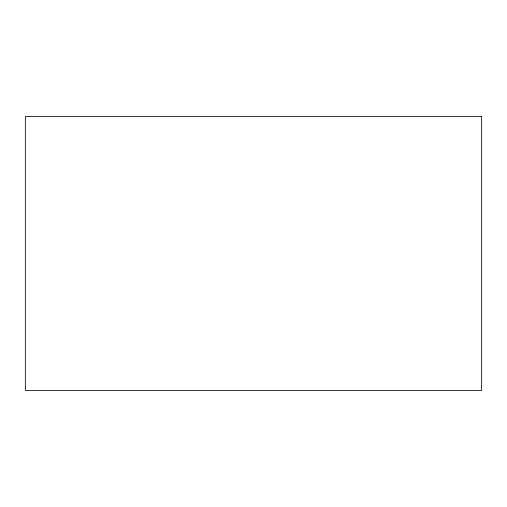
<?xml version="1.0" encoding="UTF-8"?>
<svg xmlns="http://www.w3.org/2000/svg" width="507" height="507" viewBox="0 0 507 507"><rect width="100%" height="100%" fill="white"/><g stroke="black" fill="none" stroke-linecap="round" stroke-linejoin="round"><path stroke-width="0.76" d="M481.65 116.61L25.35 116.61L25.35 390.39L481.65 390.39L481.65 116.61"/></g></svg>
